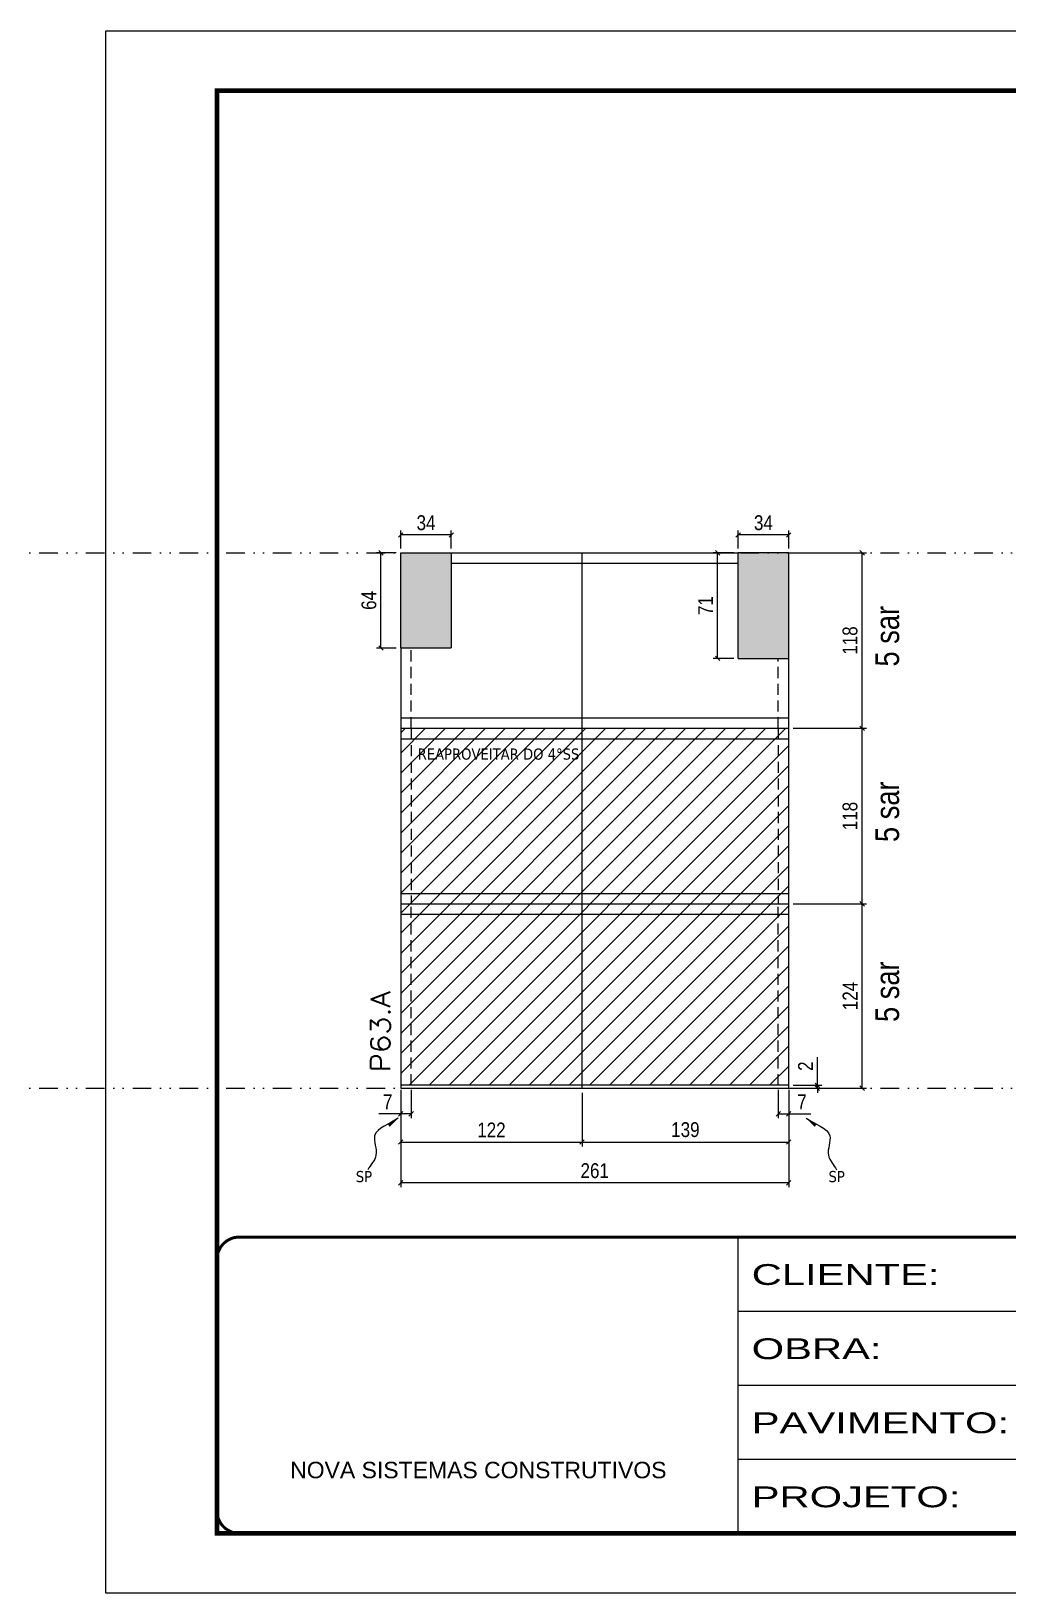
# Model space of a CAD drawing. Extents: x 13513 to 27878, y -21631 to 6985.
# Drawn here: x 17547 to 18204, y 1340 to 2390 of the extents above; entities that cross this region are included whole.
import ezdxf

# ---------------------------------------------------------------- set-up
doc = ezdxf.new("R2010")
doc.units = 0
for name, pattern in [('CONTINUO', [0]), ('DASHED', [0.75, 0.5, -0.25]), ('DIVIDE2', [0.625, 0.25, -0.125, 0, -0.125, 0, -0.125]), ('HIDDEN', [0.375, 0.25, -0.125])]:
    doc.linetypes.add(name, pattern=pattern)
for name, color, linetype in [('COTA', 241, 'Continuous'), ('NOMENCLATURA', 7, 'Continuous'), ('Nível', 160, 'Continuous'), ('Painéis', 200, 'Continuous'), ('SARR_2.2x7', 40, 'Continuous'), ('Sarrafo de Pressão', 42, 'HIDDEN'), ('texto', 7, 'Continuous')]:
    doc.layers.add(name, color=color, linetype=linetype)
for name, color, linetype, lineweight in [('Folhas', 255, 'Continuous', 9), ('Hachura', 251, 'Continuous', 9), ('SARRAFO DE PRESSAO', 251, 'DASHED', 9), ('Texto Seção', 7, 'Continuous', 15)]:
    doc.layers.add(name, color=color, linetype=linetype, lineweight=lineweight)
doc.styles.add('ARIAL', font='arial.ttf')
doc.styles.add('ARIAL_NARROW', font='ARIALN.TTF', dxfattribs={"height": 0.2})
doc.styles.add('COTA TECNICA', font='techl___.ttf', dxfattribs={"height": 10})
doc.styles.add('COTA TECNICA-50', font='techl___.ttf', dxfattribs={"height": 10})
doc.styles.add('REGUA-120', font='ROMANS.shx', dxfattribs={"height": 15})
doc.styles.get("Standard").update_dxf_attribs({"font": 'arial.ttf'})
doc.styles.add('Tecnologia', font='')
doc.styles.get('Tecnologia').set_extended_font_data('Forgotten Futurist')
doc.dimstyles.new('COTA PAINEL-50', dxfattribs={"dimtxt": 10, "dimasz": 3, "dimexe": 3, "dimexo": 3, "dimgap": 3, "dimtad": 1, "dimdec": 1, "dimzin": 12, "dimdsep": 46, "dimtxsty": 'COTA TECNICA-50', "dimblk1": 'OBLIQUE', "dimblk2": 'OBLIQUE', "dimsah": 1, "dimcen": 0.9, "dimclrd": 4, "dimclre": 4, "dimclrt": 240, "dimadec": 1, "dimazin": 3, "dimtfac": 1, "dimtdec": 1, "dimtmove": 0, "dimatfit": 3, "dimfxl": 1, "dimtolj": 1, "dimtzin": 12, "dimarcsym": 0})
doc.dimstyles.new('PAINEL', dxfattribs={"dimtxt": 10, "dimasz": 3, "dimexe": 3, "dimexo": 3, "dimgap": 3, "dimtad": 1, "dimdec": 1, "dimzin": 12, "dimdsep": 46, "dimtxsty": 'COTA TECNICA', "dimblk1": 'OBLIQUE', "dimblk2": 'OBLIQUE', "dimsah": 1, "dimcen": 0.9, "dimclrd": 4, "dimclre": 4, "dimclrt": 240, "dimadec": 1, "dimazin": 3, "dimtfac": 1, "dimtdec": 1, "dimtmove": 0, "dimatfit": 3, "dimfxl": 1, "dimtolj": 1, "dimtzin": 12, "dimarcsym": 0})
doc.dimstyles.get("Standard").update_dxf_attribs({"dimtxt": 0.18, "dimasz": 0.18, "dimexe": 0.18, "dimexo": 0.0625, "dimgap": 0.09, "dimtad": 0, "dimtih": 1, "dimtoh": 1, "dimdec": 4, "dimzin": 0, "dimdsep": 46, "dimtxsty": 'Standard', "dimcen": 0.09, "dimadec": 0, "dimazin": 0, "dimtfac": 1, "dimtdec": 4, "dimtofl": 0, "dimtmove": 0, "dimatfit": 3, "dimfxl": 1, "dimtolj": 1, "dimtzin": 0, "dimarcsym": 0})

# ---------------------------------------------------------------- blocks, each defined once
blk = doc.blocks.new('9999999999')
at = {"color": 30, "linetype": 'CONTINUO'}
for p, q in [((98564.6, 34230.2), (98564.6, 34429.4)), ((98564.6, 34379.6), (99584, 34379.6)), ((98564.6, 34329.8), (99488, 34329.8)), ((99584, 34329.8), (99488, 34329.8)), ((99488, 34329.8), (99488, 34230.2)), ((98564.6, 34280), (99488, 34280))]:
    blk.add_line(p, q, dxfattribs=at)
at = {"color": 30, "linetype": 'CONTINUO', "const_width": 2}
blk.add_lwpolyline([(99584, 34230.2), (99584, 34414.4, 0.414214), (99569, 34429.4), (98229, 34429.4, 0.414214), (98214, 34414.4), (98214, 34245.2, 0.414214), (98229, 34230.2), (99584, 34230.2)], format="xyb", dxfattribs=at)
at = {"layer": 'Folhas'}
blk.add_lwpolyline([(98139, 34190.2), (99624, 34190.2), (99624, 35240.2), (98139, 35240.2)], close=True, dxfattribs=at)
at = {"layer": 'Folhas', "color": 30, "const_width": 3}
blk.add_lwpolyline([(98214, 34230.2), (99584, 34230.2), (99584, 35200.2), (98214, 35200.2)], close=True, dxfattribs=at)
at = {"color": 7, "linetype": 'Continuous', "ltscale": 5, "style": 'ARIAL'}
for s, height, p in [('SKR', 15.48, (98837.7, 34393.1)), ('LEAF LOEFGREN', 15.483, (98837.7, 34343.3)), ('2° SUBSOLO INFERIOR', 15.483, (98837.7, 34293.5)), ('NOVA SISTEMAS CONSTRUTIVOS', 11.059, (98263.2, 34267.2)), ('PILARES', 15.48, (98837.7, 34243.7))]:
    blk.add_text(s, height=height, dxfattribs=at).set_placement(p)
at = {"layer": 'Folhas', "color": 7, "style": 'Tecnologia', "width": 1.5}
for s, p in [('CLIENTE:', (98573.7, 34397.2)), ('OBRA:', (98573.7, 34347.3)), ('PAVIMENTO:', (98573.7, 34297.5)), ('PROJETO:', (98573.7, 34247.7))]:
    blk.add_text(s, height=14, dxfattribs=at).set_placement(p)
blk = doc.blocks.new('_Oblique')
at = {"color": 0, "linetype": 'ByBlock', "lineweight": -2}
blk.add_line((-0.5, -0.5), (0.5, 0.5), dxfattribs=at)
blk = doc.blocks.new('*D1380')
at = {"layer": 'COTA', "color": 4, "lineweight": -2, "transparency": 16777216}
for p, q in [((17795.6, 1678.7), (17795.6, 1613.1)), ((18056.6, 1678.7), (18056.6, 1613.1)), ((18056.6, 1616.1), (17795.6, 1616.1))]:
    blk.add_line(p, q, dxfattribs=at)
at = {"layer": 'Defpoints', "color": 0, "transparency": 16777216}
for p in [(17795.6, 1681.7), (18056.6, 1681.7), (17795.6, 1616.1)]:
    blk.add_point(p, dxfattribs=at)
at = {"layer": 'COTA', "color": 4, "lineweight": -2, "transparency": 16777216, "xscale": 3, "yscale": 3, "zscale": 3, "rotation": 180}
blk.add_blockref('_Oblique', (17795.6, 1616.1), dxfattribs=at)
at = {"layer": 'COTA', "color": 4, "lineweight": -2, "transparency": 16777216, "xscale": 3, "yscale": 3, "zscale": 3}
blk.add_blockref('_Oblique', (18056.6, 1616.1), dxfattribs=at)
at = {"layer": 'COTA', "color": 240, "transparency": 16777216, "insert": (17926.1, 1624.2), "char_height": 10, "attachment_point": 5, "style": 'COTA TECNICA'}
blk.add_mtext('\\A1;261', dxfattribs=at)
blk = doc.blocks.new('*D1381')
at = {"layer": 'COTA', "color": 4, "lineweight": -2, "transparency": 16777216}
for p, q in [((18049.6, 1678.7), (18049.6, 1659.5)), ((18056.6, 1676.7), (18056.6, 1659.5)), ((18049.6, 1662.5), (18056.6, 1662.5)), ((18056.6, 1662.5), (18071.4, 1662.5))]:
    blk.add_line(p, q, dxfattribs=at)
at = {"layer": 'Defpoints', "color": 0, "transparency": 16777216}
for p in [(18049.6, 1681.7), (18056.6, 1679.7), (18056.6, 1662.5)]:
    blk.add_point(p, dxfattribs=at)
at = {"layer": 'COTA', "color": 4, "lineweight": -2, "transparency": 16777216, "xscale": 3, "yscale": 3, "zscale": 3, "rotation": 180}
blk.add_blockref('_Oblique', (18049.6, 1662.5), dxfattribs=at)
at = {"layer": 'COTA', "color": 4, "lineweight": -2, "transparency": 16777216, "xscale": 3, "yscale": 3, "zscale": 3}
blk.add_blockref('_Oblique', (18056.6, 1662.5), dxfattribs=at)
at = {"layer": 'COTA', "color": 240, "transparency": 16777216, "insert": (18065.5, 1670.5), "char_height": 10, "attachment_point": 5, "style": 'COTA TECNICA-50'}
blk.add_mtext('\\A1;7', dxfattribs=at)
blk = doc.blocks.new('*D1382')
at = {"layer": 'COTA', "color": 4, "lineweight": -2, "transparency": 16777216}
for p, q in [((17795.6, 1676.7), (17795.6, 1659.5)), ((17802.6, 1678.7), (17802.6, 1659.5)), ((17795.6, 1662.5), (17780.9, 1662.5)), ((17802.6, 1662.5), (17795.6, 1662.5))]:
    blk.add_line(p, q, dxfattribs=at)
at = {"layer": 'Defpoints', "color": 0, "transparency": 16777216}
for p in [(17802.6, 1681.7), (17795.6, 1679.7), (17795.6, 1662.5)]:
    blk.add_point(p, dxfattribs=at)
at = {"layer": 'COTA', "color": 4, "lineweight": -2, "transparency": 16777216, "xscale": 3, "yscale": 3, "zscale": 3, "rotation": 180}
blk.add_blockref('_Oblique', (17795.6, 1662.5), dxfattribs=at)
at = {"layer": 'COTA', "color": 4, "lineweight": -2, "transparency": 16777216, "xscale": 3, "yscale": 3, "zscale": 3}
blk.add_blockref('_Oblique', (17802.6, 1662.5), dxfattribs=at)
at = {"layer": 'COTA', "color": 240, "transparency": 16777216, "insert": (17786.8, 1670.5), "char_height": 10, "attachment_point": 5, "style": 'COTA TECNICA-50'}
blk.add_mtext('\\A1;7', dxfattribs=at)
blk = doc.blocks.new('*D1383')
at = {"layer": 'COTA', "color": 4, "lineweight": -2, "transparency": 16777216}
for p, q in [((18075.9, 1681.7), (18075.9, 1700.5)), ((18059.6, 1681.7), (18078.9, 1681.7)), ((18075.9, 1679.7), (18075.9, 1681.7)), ((18059.6, 1679.7), (18078.9, 1679.7)), ((18075.9, 1679.7), (18075.9, 1676.7))]:
    blk.add_line(p, q, dxfattribs=at)
at = {"layer": 'Defpoints', "color": 0, "transparency": 16777216}
for p in [(18056.6, 1681.7), (18056.6, 1679.7), (18075.9, 1679.7)]:
    blk.add_point(p, dxfattribs=at)
at = {"layer": 'COTA', "color": 4, "lineweight": -2, "transparency": 16777216, "xscale": 3, "yscale": 3, "zscale": 3}
for p, rotation in [((18075.9, 1681.7), 270), ((18075.9, 1679.7), 90)]:
    blk.add_blockref('_Oblique', p, dxfattribs=dict(at, rotation=rotation))
at = {"layer": 'COTA', "color": 240, "transparency": 16777216, "insert": (18067.9, 1694.5), "char_height": 10, "attachment_point": 5, "rotation": 90, "style": 'COTA TECNICA-50'}
blk.add_mtext('\\A1;2', dxfattribs=at)
blk = doc.blocks.new('*D1391')
at = {"layer": 'COTA', "color": 4, "linetype": 'ByBlock', "lineweight": -2, "transparency": 16777216}
for p, q in [((18059.6, 1803.7), (18109, 1803.7)), ((18106, 1679.7), (18106, 1803.7)), ((18059.6, 1679.7), (18109, 1679.7))]:
    blk.add_line(p, q, dxfattribs=at)
at = {"layer": 'Defpoints', "color": 0, "linetype": 'ByBlock', "transparency": 16777216}
for p in [(18056.6, 1803.7), (18106, 1803.7), (18056.6, 1679.7)]:
    blk.add_point(p, dxfattribs=at)
at = {"layer": 'COTA', "color": 4, "linetype": 'ByBlock', "lineweight": -2, "transparency": 16777216, "xscale": 3, "yscale": 3, "zscale": 3}
for p, rotation in [((18106, 1803.7), 90), ((18106, 1679.7), 270)]:
    blk.add_blockref('_Oblique', p, dxfattribs=dict(at, rotation=rotation))
at = {"layer": 'COTA', "color": 240, "linetype": 'ByBlock', "transparency": 16777216, "insert": (18097.9, 1741.7), "char_height": 10, "attachment_point": 5, "rotation": 90, "style": 'COTA TECNICA'}
blk.add_mtext('\\A1;124', dxfattribs=at)
blk = doc.blocks.new('*D1392')
at = {"layer": 'COTA', "color": 4, "linetype": 'ByBlock', "lineweight": -2, "transparency": 16777216}
for p, q in [((18059.6, 1803.7), (18109, 1803.7)), ((18106, 1679.7), (18106, 1803.7)), ((18059.6, 1679.7), (18109, 1679.7))]:
    blk.add_line(p, q, dxfattribs=at)
at = {"layer": 'Defpoints', "color": 0, "linetype": 'ByBlock', "transparency": 16777216}
for p in [(18056.6, 1803.7), (18106, 1803.7), (18056.6, 1679.7)]:
    blk.add_point(p, dxfattribs=at)
at = {"layer": 'COTA', "color": 4, "linetype": 'ByBlock', "lineweight": -2, "transparency": 16777216, "xscale": 3, "yscale": 3, "zscale": 3}
for p, rotation in [((18106, 1803.7), 90), ((18106, 1679.7), 270)]:
    blk.add_blockref('_Oblique', p, dxfattribs=dict(at, rotation=rotation))
at = {"layer": 'COTA', "color": 240, "linetype": 'ByBlock', "transparency": 16777216, "insert": (18097.9, 1741.7), "char_height": 10, "attachment_point": 5, "rotation": 90, "style": 'COTA TECNICA'}
blk.add_mtext('\\A1;124', dxfattribs=at)
blk = doc.blocks.new('*D1393')
at = {"layer": 'COTA', "color": 4, "lineweight": -2, "transparency": 16777216}
for p, q in [((17917.6, 1676.7), (17917.6, 1640.5)), ((18056.6, 1676.7), (18056.6, 1640.5)), ((17917.6, 1643.5), (18056.6, 1643.5))]:
    blk.add_line(p, q, dxfattribs=at)
at = {"layer": 'Defpoints', "color": 0, "transparency": 16777216}
for p in [(17917.6, 1679.7), (18056.6, 1679.7), (18056.6, 1643.5)]:
    blk.add_point(p, dxfattribs=at)
at = {"layer": 'COTA', "color": 4, "lineweight": -2, "transparency": 16777216, "xscale": 3, "yscale": 3, "zscale": 3, "rotation": 180}
blk.add_blockref('_Oblique', (17917.6, 1643.5), dxfattribs=at)
at = {"layer": 'COTA', "color": 4, "lineweight": -2, "transparency": 16777216, "xscale": 3, "yscale": 3, "zscale": 3}
blk.add_blockref('_Oblique', (18056.6, 1643.5), dxfattribs=at)
at = {"layer": 'COTA', "color": 240, "transparency": 16777216, "insert": (17987.1, 1651.8), "char_height": 10, "attachment_point": 5, "style": 'COTA TECNICA'}
blk.add_mtext('\\A1;139', dxfattribs=at)
blk = doc.blocks.new('*D1394')
at = {"layer": 'COTA', "color": 4, "lineweight": -2, "transparency": 16777216}
for p, q in [((17795.6, 1676.7), (17795.6, 1640.5)), ((17917.6, 1676.7), (17917.6, 1640.5)), ((17795.6, 1643.5), (17917.6, 1643.5))]:
    blk.add_line(p, q, dxfattribs=at)
at = {"layer": 'Defpoints', "color": 0, "transparency": 16777216}
for p in [(17795.6, 1679.7), (17917.6, 1679.7), (17917.6, 1643.5)]:
    blk.add_point(p, dxfattribs=at)
at = {"layer": 'COTA', "color": 4, "lineweight": -2, "transparency": 16777216, "xscale": 3, "yscale": 3, "zscale": 3, "rotation": 180}
blk.add_blockref('_Oblique', (17795.6, 1643.5), dxfattribs=at)
at = {"layer": 'COTA', "color": 4, "lineweight": -2, "transparency": 16777216, "xscale": 3, "yscale": 3, "zscale": 3}
blk.add_blockref('_Oblique', (17917.6, 1643.5), dxfattribs=at)
at = {"layer": 'COTA', "color": 240, "transparency": 16777216, "insert": (17856.6, 1651.6), "char_height": 10, "attachment_point": 5, "style": 'COTA TECNICA'}
blk.add_mtext('\\A1;122', dxfattribs=at)
blk = doc.blocks.new('*D1399')
at = {"layer": 'COTA', "color": 4, "lineweight": -2, "transparency": 16777216}
for p, q in [((18059.6, 1921.7), (18109, 1921.7)), ((18106, 1803.7), (18106, 1921.7)), ((18059.6, 1803.7), (18109, 1803.7))]:
    blk.add_line(p, q, dxfattribs=at)
at = {"layer": 'Defpoints', "color": 0, "transparency": 16777216}
for p in [(18056.6, 1921.7), (18106, 1921.7), (18056.6, 1803.7)]:
    blk.add_point(p, dxfattribs=at)
at = {"layer": 'COTA', "color": 4, "lineweight": -2, "transparency": 16777216, "xscale": 3, "yscale": 3, "zscale": 3}
for p, rotation in [((18106, 1921.7), 90), ((18106, 1803.7), 270)]:
    blk.add_blockref('_Oblique', p, dxfattribs=dict(at, rotation=rotation))
at = {"layer": 'COTA', "color": 240, "transparency": 16777216, "insert": (18097.9, 1862.7), "char_height": 10, "attachment_point": 5, "rotation": 90, "style": 'COTA TECNICA'}
blk.add_mtext('\\A1;118', dxfattribs=at)
blk = doc.blocks.new('*D1400')
at = {"layer": 'COTA', "color": 4, "lineweight": -2, "transparency": 16777216}
for p, q in [((18059.6, 2039.7), (18109, 2039.7)), ((18106, 1921.7), (18106, 2039.7)), ((18059.6, 1921.7), (18109, 1921.7))]:
    blk.add_line(p, q, dxfattribs=at)
at = {"layer": 'Defpoints', "color": 0, "transparency": 16777216}
for p in [(18056.6, 2039.7), (18106, 2039.7), (18056.6, 1921.7)]:
    blk.add_point(p, dxfattribs=at)
at = {"layer": 'COTA', "color": 4, "lineweight": -2, "transparency": 16777216, "xscale": 3, "yscale": 3, "zscale": 3}
for p, rotation in [((18106, 2039.7), 90), ((18106, 1921.7), 270)]:
    blk.add_blockref('_Oblique', p, dxfattribs=dict(at, rotation=rotation))
at = {"layer": 'COTA', "color": 240, "transparency": 16777216, "insert": (18097.9, 1980.7), "char_height": 10, "attachment_point": 5, "rotation": 90, "style": 'COTA TECNICA'}
blk.add_mtext('\\A1;118', dxfattribs=at)
blk = doc.blocks.new('*D1401')
at = {"layer": 'COTA', "color": 4, "lineweight": -2, "transparency": 16777216}
for p, q in [((17792.6, 2039.7), (17779.3, 2039.7)), ((17782.3, 1975.7), (17782.3, 2039.7)), ((17792.6, 1975.7), (17779.3, 1975.7))]:
    blk.add_line(p, q, dxfattribs=at)
at = {"layer": 'Defpoints', "color": 0, "transparency": 16777216}
for p in [(17782.3, 2039.7), (17795.6, 2039.7), (17795.6, 1975.7)]:
    blk.add_point(p, dxfattribs=at)
at = {"layer": 'COTA', "color": 4, "lineweight": -2, "transparency": 16777216, "xscale": 3, "yscale": 3, "zscale": 3}
for p, rotation in [((17782.3, 2039.7), 90), ((17782.3, 1975.7), 270)]:
    blk.add_blockref('_Oblique', p, dxfattribs=dict(at, rotation=rotation))
at = {"layer": 'COTA', "color": 240, "transparency": 16777216, "insert": (17774.2, 2007.7), "char_height": 10, "attachment_point": 5, "rotation": 90, "style": 'COTA TECNICA'}
blk.add_mtext('\\A1;64', dxfattribs=at)
blk = doc.blocks.new('*D1402')
at = {"layer": 'COTA', "color": 4, "lineweight": -2, "transparency": 16777216}
for p, q in [((17795.6, 2042.7), (17795.6, 2054.7)), ((17829.6, 2051.7), (17795.6, 2051.7)), ((17829.6, 2042.7), (17829.6, 2054.7))]:
    blk.add_line(p, q, dxfattribs=at)
at = {"layer": 'Defpoints', "color": 0, "transparency": 16777216}
for p in [(17795.6, 2051.7), (17795.6, 2039.7), (17829.6, 2039.7)]:
    blk.add_point(p, dxfattribs=at)
at = {"layer": 'COTA', "color": 4, "lineweight": -2, "transparency": 16777216, "xscale": 3, "yscale": 3, "zscale": 3, "rotation": 180}
blk.add_blockref('_Oblique', (17795.6, 2051.7), dxfattribs=at)
at = {"layer": 'COTA', "color": 4, "lineweight": -2, "transparency": 16777216, "xscale": 3, "yscale": 3, "zscale": 3}
blk.add_blockref('_Oblique', (17829.6, 2051.7), dxfattribs=at)
at = {"layer": 'COTA', "color": 240, "transparency": 16777216, "insert": (17812.6, 2059.9), "char_height": 10, "attachment_point": 5, "style": 'COTA TECNICA'}
blk.add_mtext('\\A1;34', dxfattribs=at)
blk = doc.blocks.new('*D1403')
at = {"layer": 'COTA', "color": 4, "lineweight": -2, "transparency": 16777216}
for p, q in [((18022.6, 2042.7), (18022.6, 2054.7)), ((18056.6, 2051.7), (18022.6, 2051.7)), ((18056.6, 2042.7), (18056.6, 2054.7))]:
    blk.add_line(p, q, dxfattribs=at)
at = {"layer": 'Defpoints', "color": 0, "transparency": 16777216}
for p in [(18022.6, 2051.7), (18022.6, 2039.7), (18056.6, 2039.7)]:
    blk.add_point(p, dxfattribs=at)
at = {"layer": 'COTA', "color": 4, "lineweight": -2, "transparency": 16777216, "xscale": 3, "yscale": 3, "zscale": 3, "rotation": 180}
blk.add_blockref('_Oblique', (18022.6, 2051.7), dxfattribs=at)
at = {"layer": 'COTA', "color": 4, "lineweight": -2, "transparency": 16777216, "xscale": 3, "yscale": 3, "zscale": 3}
blk.add_blockref('_Oblique', (18056.6, 2051.7), dxfattribs=at)
at = {"layer": 'COTA', "color": 240, "transparency": 16777216, "insert": (18039.6, 2059.9), "char_height": 10, "attachment_point": 5, "style": 'COTA TECNICA'}
blk.add_mtext('\\A1;34', dxfattribs=at)
blk = doc.blocks.new('*D1404')
at = {"layer": 'COTA', "color": 4, "lineweight": -2, "transparency": 16777216}
for p, q in [((18019.6, 2039.7), (18005.8, 2039.7)), ((18008.8, 1968.7), (18008.8, 2039.7)), ((18019.6, 1968.7), (18005.8, 1968.7))]:
    blk.add_line(p, q, dxfattribs=at)
at = {"layer": 'Defpoints', "color": 0, "transparency": 16777216}
for p in [(18008.8, 2039.7), (18022.6, 2039.7), (18022.6, 1968.7)]:
    blk.add_point(p, dxfattribs=at)
at = {"layer": 'COTA', "color": 4, "lineweight": -2, "transparency": 16777216, "xscale": 3, "yscale": 3, "zscale": 3}
for p, rotation in [((18008.8, 2039.7), 90), ((18008.8, 1968.7), 270)]:
    blk.add_blockref('_Oblique', p, dxfattribs=dict(at, rotation=rotation))
at = {"layer": 'COTA', "color": 240, "transparency": 16777216, "insert": (18000.7, 2004.2), "char_height": 10, "attachment_point": 5, "rotation": 90, "style": 'COTA TECNICA'}
blk.add_mtext('\\A1;71', dxfattribs=at)

msp = doc.modelspace()

# ---------------------------------------------------------------- hatches: boundary and pattern name
at = {"layer": 'COTA'}
h = msp.add_hatch(dxfattribs=at)
h.set_pattern_fill('AR-CONC', color=256, scale=0.03)
h.set_pattern_definition([(50, (-85.343, 0), (5.4655401, -0.4781726), [0.5715, -6.2865]), (355, (-85.343, 0), (-1.0573026, 5.7317054), [0.4572, -5.0292175]), (100.451445, (-84.8875, -0.04), (4.4082374, 5.2535326), [0.4857003, -5.3427073]), (46.1842, (-85.343, 1.524), (8.1323712, -1.2612698), [0.85725, -9.42975]), (96.63556, (-84.665, 1.419), (7.122124, 7.4227837), [0.7285507, -8.0140682]), (351.18415, (-85.343, 1.524), (7.122124, 7.4227837), [0.685799, -7.543792]), (21, (-84.581, 1.143), (4.5484317, -3.067956), [0.5715, -6.2865]), (326, (-84.581, 1.143), (1.8540609, 5.525639), [0.4572, -5.0292]), (71.451445, (-84.202, 0.8873), (6.4024926, 2.457683), [0.4857003, -5.3426981]), (37.5, (-85.343, 0), (0.0926581, 2.53665117), [0, -4.96824, 0, -5.1054, 0, -5.04825]), (7.5, (-85.343, 0), (2.00458988, 3.00541724), [0, -2.91084, 0, -4.85394, 0, -1.92405]), (327.5, (-87.0422, 0), (4.06771786, -0.17186232), [0, -1.905, 0, -5.9436, 0, -7.8867]), (317.5, (-87.8042, 0), (4.44387544, 0.7627947), [0, -2.4765, 0, -3.94716, 0, -5.6007])])
h.paths.add_polyline_path([(17795.62, 2039.71), (17795.62, 1975.71), (17829.62, 1975.71), (17829.62, 2039.71)])
h.paths.add_polyline_path([(18022.62, 1968.71), (18056.62, 1968.71), (18056.62, 2039.71), (18022.62, 2039.71)])
at = {"layer": 'Hachura', "linetype": 'ByBlock'}
h = msp.add_hatch(dxfattribs=at)
h.set_pattern_fill('ANSI31', color=256, scale=3)
h.set_pattern_definition([(45, (-85.343, 0), (-6.735192, 6.735192), [])])
h.paths.add_polyline_path([(17795.62, 1921.71), (17795.62, 1803.71), (17917.62, 1803.71), (17917.62, 1921.71)])
h.paths.add_polyline_path([(17917.62, 1921.71), (17917.62, 1803.71), (18056.62, 1803.71), (18056.62, 1921.71)])
h.paths.add_polyline_path([(17917.62, 1803.71), (17917.62, 1681.71), (18056.62, 1681.71), (18056.62, 1803.71)])
h.paths.add_polyline_path([(17795.62, 1803.71), (17795.62, 1681.71), (17917.62, 1681.71), (17917.62, 1803.71)])

# ---------------------------------------------------------------- linework, layer by layer
at = {"layer": 'COTA'}
for p, q in [((17795.62, 1975.71), (17795.62, 2039.71)), ((17795.62, 2039.71), (17829.62, 2039.71)), ((18056.62, 2039.71), (18022.62, 2039.71)), ((18056.62, 1968.71), (18056.62, 2039.71))]:
    msp.add_line(p, q, dxfattribs=at)
at = {"layer": 'Nível', "color": 4, "linetype": 'DIVIDE2', "ltscale": 50}
for p, q in [((13526.77, 2039.71), (21431.15, 2039.71)), ((13526.77, 1679.71), (21531.15, 1679.71))]:
    msp.add_line(p, q, dxfattribs=at)
at = {"layer": 'Painéis'}
for p, q in [((17829.62, 2039.71), (18022.62, 2039.71)), ((17829.62, 2039.71), (17829.62, 1975.71)), ((17917.62, 1679.71), (17917.62, 2039.71)), ((18022.62, 1968.71), (18022.62, 2039.71)), ((17795.62, 1975.71), (17795.62, 1681.71)), ((17795.62, 1975.71), (17829.62, 1975.71)), ((18022.62, 1968.71), (18056.62, 1968.71)), ((18056.62, 1681.71), (18056.62, 1968.71)), ((17795.62, 1921.71), (18056.62, 1921.71)), ((17795.62, 1803.71), (18056.62, 1803.71))]:
    msp.add_line(p, q, dxfattribs=at)
msp.add_lwpolyline([(18056.62, 1681.71), (17795.62, 1681.71), (17795.62, 1679.71), (18056.62, 1679.71)], close=True, dxfattribs=at)
at = {"layer": 'SARR_2.2x7'}
for p, q in [((17829.62, 2032.71), (18022.62, 2032.71)), ((17795.62, 1928.71), (18056.62, 1928.71)), ((17795.62, 1914.71), (18056.62, 1914.71)), ((17795.62, 1810.71), (18056.62, 1810.71)), ((17795.62, 1796.71), (18056.62, 1796.71))]:
    msp.add_line(p, q, dxfattribs=at)
at = {"layer": 'Sarrafo de Pressão', "ltscale": 30}
for p, q in [((17802.62, 1921.71), (17802.62, 1975.71)), ((18049.62, 1921.71), (18049.62, 1968.71)), ((17802.62, 1921.71), (17802.62, 1803.71)), ((18049.62, 1921.71), (18049.62, 1803.71)), ((17802.62, 1681.71), (17802.62, 1803.71)), ((18049.62, 1681.71), (18049.62, 1803.71))]:
    msp.add_line(p, q, dxfattribs=at)

# ---------------------------------------------------------------- block references
at = {"layer": 'SARRAFO DE PRESSAO', "color": 6, "linetype": 'ByBlock'}
msp.add_blockref('9999999999', (-80542.01, -32849.78), dxfattribs=at)

# ---------------------------------------------------------------- texts
at = {"layer": 'NOMENCLATURA', "style": 'ARIAL_NARROW'}
for p in [(18130.86, 1963.23), (18130.86, 1845.23), (18130.86, 1724.23)]:
    msp.add_text('5 sar', height=16, rotation=90, dxfattribs=at).set_placement(p)
at = {"layer": 'texto', "color": 0, "char_height": 7.5, "attachment_point": 5}
for s, insert in [('{\\fTahoma|b0|i0|c0|p34;\\C4;REAPROVEITAR DO 4°SS}', (17861.33, 1904.31)), ('{\\fTahoma|b0|i0|c0|p34;\\C4;SP}', (17770.84, 1620.22)), ('{\\fTahoma|b0|i0|c0|p34;\\C4;SP}', (18088.87, 1620.22))]:
    msp.add_mtext(s, dxfattribs=dict(at, insert=insert))
at = {"layer": 'Texto Seção', "style": 'REGUA-120', "width": 1.1}
msp.add_text('P63.A', height=13, rotation=90, dxfattribs=at).set_placement((17788.37, 1690.47))

# ---------------------------------------------------------------- dimensions: what is measured, and where the dimension line sits
at = {"layer": 'COTA'}
for base, p1, p2, dimstyle, picture, middle in [((17795.62, 2051.67), (17829.62, 2039.71), (17795.62, 2039.71), 'PAINEL', '*D1402', (17812.62, 2059.89)), ((18022.62, 2051.67), (18056.62, 2039.71), (18022.62, 2039.71), 'PAINEL', '*D1403', (18039.62, 2059.89)), ((18056.62, 1662.47), (18049.62, 1681.71), (18056.62, 1679.71), 'COTA PAINEL-50', '*D1381', (18065.49, 1670.54)), ((17917.62, 1643.53), (17795.62, 1679.71), (17917.62, 1679.71), 'PAINEL', '*D1394', (17856.62, 1651.59))]:
    dim = msp.add_linear_dim(base=base, p1=p1, p2=p2, dimstyle=dimstyle, dxfattribs=at)
    dim.commit()
    dim.dimension.update_dxf_attribs({"geometry": picture, "text_midpoint": middle})
for base, p1, p2, angle, dimstyle, picture, middle in [((17782.31, 2039.71), (17795.62, 1975.71), (17795.62, 2039.71), 90, 'PAINEL', '*D1401', (17774.21, 2007.71)), ((18008.77, 2039.71), (18022.62, 1968.71), (18022.62, 2039.71), 90, 'PAINEL', '*D1404', (18000.7, 2004.21)), ((18105.99, 2039.71), (18056.62, 1921.71), (18056.62, 2039.71), 90, 'PAINEL', '*D1400', (18097.89, 1980.71)), ((18105.99, 1921.71), (18056.62, 1803.71), (18056.62, 1921.71), 90, 'PAINEL', '*D1399', (18097.89, 1862.71)), ((17795.62, 1662.47), (17802.62, 1681.71), (17795.62, 1679.71), 180, 'COTA PAINEL-50', '*D1382', (17786.75, 1670.54))]:
    dim = msp.add_linear_dim(base=base, p1=p1, p2=p2, angle=angle, dimstyle=dimstyle, dxfattribs=at)
    dim.commit()
    dim.dimension.update_dxf_attribs({"geometry": picture, "text_midpoint": middle})
at = {"layer": 'COTA', "linetype": 'ByBlock'}
for picture in ['*D1391', '*D1392']:
    dim = msp.add_aligned_dim(p1=(18056.62, 1679.71), p2=(18056.62, 1803.71), distance=-49.37, dimstyle='PAINEL', dxfattribs=at)
    dim.commit()
    dim.dimension.update_dxf_attribs({"geometry": picture, "text_midpoint": (18097.91, 1741.71)})
at = {"layer": 'COTA'}
dim = msp.add_linear_dim(base=(18075.88, 1679.71), p1=(18056.62, 1681.71), p2=(18056.62, 1679.71), angle=90, dimstyle='COTA PAINEL-50', dxfattribs=at)
dim.commit()
dim.dimension.update_dxf_attribs({"geometry": '*D1383', "text_midpoint": (18075.88, 1694.46), "dimtype": 160})
dim = msp.add_linear_dim(base=(17795.62, 1616.09), p1=(18056.62, 1681.71), p2=(17795.62, 1681.71), angle=180, dimstyle='PAINEL', override={"dimarcsym": 2}, dxfattribs=at)
dim.commit()
dim.dimension.update_dxf_attribs({"geometry": '*D1380', "text_midpoint": (17926.12, 1624.19)})
dim = msp.add_linear_dim(base=(18056.62, 1643.53), p1=(17917.62, 1679.71), p2=(18056.62, 1679.71), dimstyle='PAINEL', override={"dimtmove": 1}, dxfattribs=at)
dim.commit()
dim.dimension.update_dxf_attribs({"geometry": '*D1393', "text_midpoint": (17987.12, 1651.78)})

# ---------------------------------------------------------------- leaders
at = {"layer": 'COTA', "path_type": 1}
for points in [[(17793.79, 1659.53), (17778.01, 1647.69), (17778.93, 1634.69), (17773.38, 1624.91)], [(18068.45, 1659.53), (18084.23, 1647.69), (18083.31, 1634.69), (18088.86, 1624.91)]]:
    msp.add_leader(points, dimstyle='Standard', override={"dimasz": 8}, dxfattribs=at)

doc.saveas('drawing.dxf')
